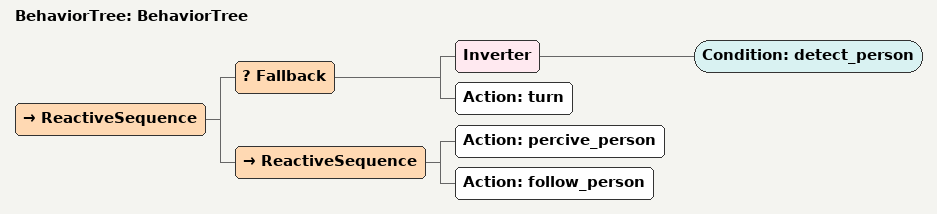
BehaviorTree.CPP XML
<?xml version="1.0"?>
<root main_tree_to_execute="BehaviorTree">
    <BehaviorTree ID="BehaviorTree">
        <ReactiveSequence>
            <Fallback>
                <Inverter>
                    <Condition ID="detect_person"/>
                </Inverter>
                <Action ID="turn"/>
            </Fallback>
            <ReactiveSequence>
                <Action ID="percive_person"/>
                <Action ID="follow_person"/>
            </ReactiveSequence>
        </ReactiveSequence>
    </BehaviorTree>
</root>
